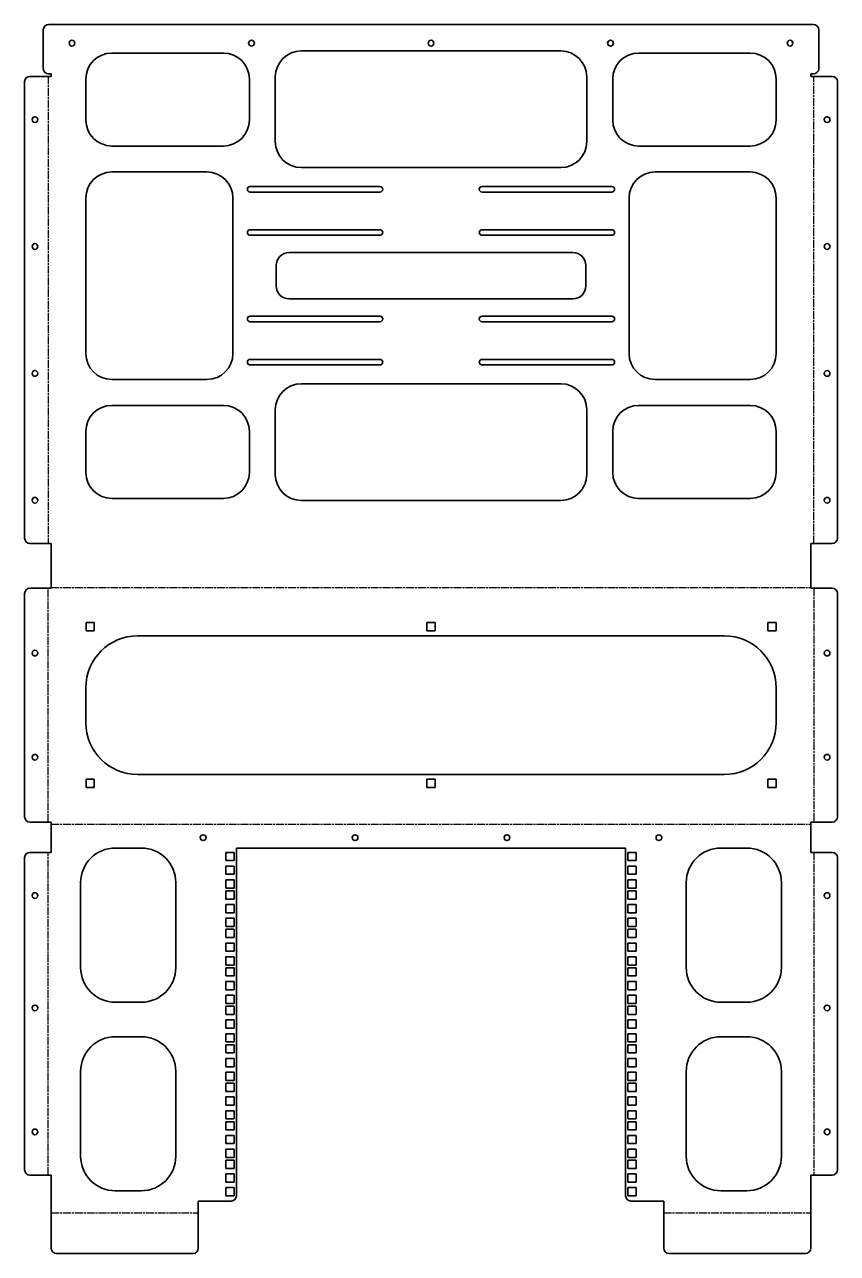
# Model space of a CAD drawing. Header units: inches. Extents: x 0 to 940, y 0 to 1421.
import ezdxf

# ---------------------------------------------------------------- set-up
doc = ezdxf.new("R2010")
doc.units = ezdxf.units.IN
doc.header["$MEASUREMENT"] = 0
doc.linetypes.add('Chain', pattern=[13.68, 9.12, -1.14, 2.28, -1.14])
doc.layers.add('Bend Centerline (ANSI)', color=7, linetype='Chain', lineweight=25)
doc.layers.add('Visible (ANSI)', color=7, linetype='Continuous', lineweight=35)

# ---------------------------------------------------------------- blocks, each defined once
blk = doc.blocks.new('GLD-V003-TAFA002_Chapa sujeta RACK-pantalla central_GLD-V003-TAFA002 (Desplegada)')
at = {"layer": 'Bend Centerline (ANSI)'}
for p, q in [((-442.4, 650.7), (-442.4, 110.5)), ((442.4, 110.5), (442.4, 650.7)), ((-442.4, -211.8), (-442.4, 58.7)), ((-439, 59.6), (439, 59.6)), ((442.4, 58.7), (442.4, -211.8)), ((-439, -214.3), (439, -214.3)), ((-442.4, -620.1), (-442.4, -246.8)), ((442.4, -246.8), (442.4, -620.1)), ((-439, -663.7), (-269, -663.7)), ((269, -663.7), (439, -663.7))]:
    blk.add_line(p, q, dxfattribs=at)
at = {"layer": 'Visible (ANSI)'}
for p, q in [((-448.2, 659.7), (-448.2, 704.7)), ((-442.2, 710.7), (442.2, 710.7)), ((448.2, 704.7), (448.2, 659.7)), ((-369, 677.8), (-240, 677.8)), ((-150, 680.2), (150, 680.2)), ((240, 677.8), (369, 677.8)), ((-469.8, 644.7), (-469.8, 116.5)), ((-439, 650.7), (-463.8, 650.7)), ((-439, 653.7), (-442.2, 653.7)), ((-439, 653.7), (-439, 650.7)), ((-399, 600.2), (-399, 647.8)), ((-210, 647.8), (-210, 600.2)), ((-180, 575.2), (-180, 650.2)), ((180, 650.2), (180, 575.2)), ((210, 600.2), (210, 647.8)), ((399, 647.8), (399, 600.2)), ((442.2, 653.7), (439, 653.7)), ((439, 650.7), (439, 653.7)), ((463.8, 650.7), (439, 650.7)), ((469.8, 644.7), (469.8, 116.5)), ((-240, 570.2), (-369, 570.2)), ((369, 570.2), (240, 570.2)), ((-369, 540.2), (-259, 540.2)), ((150, 545.2), (-150, 545.2)), ((259, 540.2), (369, 540.2)), ((-209, 523.4), (-59, 523.4)), ((-59, 517), (-209, 517)), ((59, 523.4), (209, 523.4)), ((209, 517), (59, 517)), ((-399, 330.2), (-399, 510.2)), ((-229, 510.2), (-229, 330.2)), ((229, 330.2), (229, 510.2)), ((399, 510.2), (399, 330.2)), ((-209, 473.4), (-59, 473.4)), ((59, 473.4), (209, 473.4)), ((-59, 467), (-209, 467)), ((209, 467), (59, 467)), ((-164, 447), (164, 447)), ((-179, 408.4), (-179, 432)), ((179, 432), (179, 408.4)), ((164, 393.4), (-164, 393.4)), ((-209, 373.4), (-59, 373.4)), ((59, 373.4), (209, 373.4)), ((-59, 367), (-209, 367)), ((209, 367), (59, 367)), ((-209, 323.4), (-59, 323.4)), ((-59, 317), (-209, 317)), ((59, 323.4), (209, 323.4)), ((209, 317), (59, 317)), ((-259, 300.2), (-369, 300.2)), ((369, 300.2), (259, 300.2)), ((-150, 295.2), (150, 295.2)), ((-369, 270.2), (-240, 270.2)), ((240, 270.2), (369, 270.2)), ((-180, 190.2), (-180, 265.2)), ((180, 265.2), (180, 190.2)), ((-399, 192.6), (-399, 240.2)), ((-210, 240.2), (-210, 192.6)), ((210, 192.6), (210, 240.2)), ((399, 240.2), (399, 192.6)), ((-240, 162.6), (-369, 162.6)), ((150, 160.2), (-150, 160.2)), ((369, 162.6), (240, 162.6)), ((-463.8, 110.5), (-439, 110.5)), ((-439, 110.5), (-439, 58.7)), ((439, 58.7), (439, 110.5)), ((439, 110.5), (463.8, 110.5)), ((-463.8, 58.7), (-439, 58.7)), ((463.8, 58.7), (439, 58.7)), ((-469.8, 52.7), (-469.8, -205.8)), ((469.8, -205.8), (469.8, 52.7)), ((-398.8, 19), (-389.2, 19)), ((-398.8, 9.4), (-398.8, 19)), ((-389.2, 19), (-389.2, 9.4)), ((-4.8, 19), (4.8, 19)), ((-4.8, 9.4), (-4.8, 19)), ((4.8, 19), (4.8, 9.4)), ((389.2, 19), (398.8, 19)), ((389.2, 9.4), (389.2, 19)), ((398.8, 19), (398.8, 9.4)), ((-389.2, 9.4), (-398.8, 9.4)), ((-339, 3.7), (339, 3.7)), ((4.8, 9.4), (-4.8, 9.4)), ((398.8, 9.4), (389.2, 9.4)), ((-399, -96.8), (-399, -56.3)), ((399, -56.3), (399, -96.8)), ((-398.8, -162), (-389.2, -162)), ((-398.8, -171.6), (-398.8, -162)), ((-389.2, -162), (-389.2, -171.6)), ((339, -156.8), (-339, -156.8)), ((-4.8, -162), (4.8, -162)), ((-4.8, -171.6), (-4.8, -162)), ((4.8, -162), (4.8, -171.6)), ((389.2, -162), (398.8, -162)), ((389.2, -171.6), (389.2, -162)), ((398.8, -162), (398.8, -171.6)), ((-389.2, -171.6), (-398.8, -171.6)), ((4.8, -171.6), (-4.8, -171.6)), ((398.8, -171.6), (389.2, -171.6)), ((-463.8, -211.8), (-439, -211.8)), ((-439, -211.8), (-439, -246.8)), ((463.8, -211.8), (439, -211.8)), ((439, -246.8), (439, -211.8)), ((-469.8, -252.8), (-469.8, -614.1)), ((-439, -246.8), (-463.8, -246.8)), ((-365, -241.8), (-335, -241.8)), ((-237.3, -256.3), (-237.3, -246.8)), ((-237.3, -246.8), (-227.7, -246.8)), ((-227.7, -246.8), (-227.7, -256.3)), ((-225, -241.8), (225, -241.8)), ((-225, -644.1), (-225, -241.8)), ((225, -241.8), (225, -644.1)), ((227.7, -246.8), (237.3, -246.8)), ((227.7, -256.3), (227.7, -246.8)), ((237.3, -246.8), (237.3, -256.3)), ((335, -241.8), (365, -241.8)), ((463.8, -246.8), (439, -246.8)), ((469.8, -614.1), (469.8, -252.8)), ((-227.7, -256.3), (-237.3, -256.3)), ((-237.3, -262.7), (-227.7, -262.7)), ((-237.3, -272.2), (-237.3, -262.7)), ((-227.7, -262.7), (-227.7, -272.2)), ((237.3, -256.3), (227.7, -256.3)), ((227.7, -262.7), (237.3, -262.7)), ((227.7, -272.2), (227.7, -262.7)), ((237.3, -262.7), (237.3, -272.2)), ((-405, -380.1), (-405, -281.8)), ((-295, -281.8), (-295, -380.1)), ((-227.7, -272.2), (-237.3, -272.2)), ((-237.3, -278.6), (-227.7, -278.6)), ((-237.3, -288.1), (-237.3, -278.6)), ((-227.7, -278.6), (-227.7, -288.1)), ((237.3, -272.2), (227.7, -272.2)), ((227.7, -278.6), (237.3, -278.6)), ((227.7, -288.1), (227.7, -278.6)), ((237.3, -278.6), (237.3, -288.1)), ((295, -380.1), (295, -281.8)), ((405, -281.8), (405, -380.1)), ((-227.7, -288.1), (-237.3, -288.1)), ((-237.3, -291.3), (-227.7, -291.3)), ((-237.3, -300.8), (-237.3, -291.3)), ((-227.7, -291.3), (-227.7, -300.8)), ((237.3, -288.1), (227.7, -288.1)), ((227.7, -291.3), (237.3, -291.3)), ((227.7, -300.8), (227.7, -291.3)), ((237.3, -291.3), (237.3, -300.8)), ((-227.7, -300.8), (-237.3, -300.8)), ((-237.3, -307.2), (-227.7, -307.2)), ((-237.3, -316.7), (-237.3, -307.2)), ((-227.7, -307.2), (-227.7, -316.7)), ((237.3, -300.8), (227.7, -300.8)), ((227.7, -307.2), (237.3, -307.2)), ((227.7, -316.7), (227.7, -307.2)), ((237.3, -307.2), (237.3, -316.7)), ((-227.7, -316.7), (-237.3, -316.7)), ((-237.3, -323.1), (-227.7, -323.1)), ((-237.3, -332.6), (-237.3, -323.1)), ((-227.7, -323.1), (-227.7, -332.6)), ((237.3, -316.7), (227.7, -316.7)), ((227.7, -323.1), (237.3, -323.1)), ((227.7, -332.6), (227.7, -323.1)), ((237.3, -323.1), (237.3, -332.6)), ((-227.7, -332.6), (-237.3, -332.6)), ((-237.3, -335.8), (-227.7, -335.8)), ((-237.3, -345.3), (-237.3, -335.8)), ((-227.7, -335.8), (-227.7, -345.3)), ((237.3, -332.6), (227.7, -332.6)), ((227.7, -345.3), (227.7, -335.8)), ((227.7, -335.8), (237.3, -335.8)), ((237.3, -335.8), (237.3, -345.3)), ((-227.7, -345.3), (-237.3, -345.3)), ((-237.3, -361.2), (-237.3, -351.7)), ((-237.3, -351.7), (-227.7, -351.7)), ((-227.7, -351.7), (-227.7, -361.2)), ((237.3, -345.3), (227.7, -345.3)), ((227.7, -351.7), (237.3, -351.7)), ((227.7, -361.2), (227.7, -351.7)), ((237.3, -351.7), (237.3, -361.2)), ((-227.7, -361.2), (-237.3, -361.2)), ((-237.3, -367.6), (-227.7, -367.6)), ((-237.3, -377.1), (-237.3, -367.6)), ((-227.7, -367.6), (-227.7, -377.1)), ((237.3, -361.2), (227.7, -361.2)), ((227.7, -367.6), (237.3, -367.6)), ((227.7, -377.1), (227.7, -367.6)), ((237.3, -367.6), (237.3, -377.1)), ((-227.7, -377.1), (-237.3, -377.1)), ((-237.3, -389.8), (-237.3, -380.3)), ((-237.3, -380.3), (-227.7, -380.3)), ((-227.7, -380.3), (-227.7, -389.8)), ((237.3, -377.1), (227.7, -377.1)), ((227.7, -389.8), (227.7, -380.3)), ((227.7, -380.3), (237.3, -380.3)), ((237.3, -380.3), (237.3, -389.8)), ((-227.7, -389.8), (-237.3, -389.8)), ((-237.3, -396.2), (-227.7, -396.2)), ((-237.3, -405.7), (-237.3, -396.2)), ((-227.7, -396.2), (-227.7, -405.7)), ((237.3, -389.8), (227.7, -389.8)), ((227.7, -396.2), (237.3, -396.2)), ((227.7, -405.7), (227.7, -396.2)), ((237.3, -396.2), (237.3, -405.7)), ((-227.7, -405.7), (-237.3, -405.7)), ((-237.3, -412.1), (-227.7, -412.1)), ((-237.3, -421.6), (-237.3, -412.1)), ((-227.7, -412.1), (-227.7, -421.6)), ((237.3, -405.7), (227.7, -405.7)), ((227.7, -412.1), (237.3, -412.1)), ((227.7, -421.6), (227.7, -412.1)), ((237.3, -412.1), (237.3, -421.6)), ((-335, -420.1), (-365, -420.1)), ((-227.7, -421.6), (-237.3, -421.6)), ((-237.3, -434.3), (-237.3, -424.8)), ((-237.3, -424.8), (-227.7, -424.8)), ((-227.7, -424.8), (-227.7, -434.3)), ((237.3, -421.6), (227.7, -421.6)), ((227.7, -434.3), (227.7, -424.8)), ((227.7, -424.8), (237.3, -424.8)), ((237.3, -424.8), (237.3, -434.3)), ((365, -420.1), (335, -420.1)), ((-227.7, -434.3), (-237.3, -434.3)), ((237.3, -434.3), (227.7, -434.3)), ((-237.3, -440.7), (-227.7, -440.7)), ((-237.3, -450.2), (-237.3, -440.7)), ((-227.7, -450.2), (-237.3, -450.2)), ((-227.7, -440.7), (-227.7, -450.2)), ((227.7, -440.7), (237.3, -440.7)), ((227.7, -450.2), (227.7, -440.7)), ((237.3, -450.2), (227.7, -450.2)), ((237.3, -440.7), (237.3, -450.2)), ((-365, -460.1), (-335, -460.1)), ((-237.3, -456.6), (-227.7, -456.6)), ((-237.3, -466.1), (-237.3, -456.6)), ((-227.7, -466.1), (-237.3, -466.1)), ((-227.7, -456.6), (-227.7, -466.1)), ((227.7, -456.6), (237.3, -456.6)), ((227.7, -466.1), (227.7, -456.6)), ((237.3, -466.1), (227.7, -466.1)), ((237.3, -456.6), (237.3, -466.1)), ((335, -460.1), (365, -460.1)), ((-237.3, -478.8), (-237.3, -469.3)), ((-237.3, -469.3), (-227.7, -469.3)), ((-227.7, -478.8), (-237.3, -478.8)), ((-227.7, -469.3), (-227.7, -478.8)), ((227.7, -478.8), (227.7, -469.3)), ((227.7, -469.3), (237.3, -469.3)), ((237.3, -478.8), (227.7, -478.8)), ((237.3, -469.3), (237.3, -478.8)), ((-237.3, -494.7), (-237.3, -485.2)), ((-237.3, -485.2), (-227.7, -485.2)), ((-227.7, -494.7), (-237.3, -494.7)), ((-227.7, -485.2), (-227.7, -494.7)), ((227.7, -485.2), (237.3, -485.2)), ((227.7, -494.7), (227.7, -485.2)), ((237.3, -494.7), (227.7, -494.7)), ((237.3, -485.2), (237.3, -494.7)), ((-405, -598.3), (-405, -500.1)), ((-295, -500.1), (-295, -598.3)), ((-237.3, -501.1), (-227.7, -501.1)), ((-237.3, -510.6), (-237.3, -501.1)), ((-227.7, -510.6), (-237.3, -510.6)), ((-227.7, -501.1), (-227.7, -510.6)), ((227.7, -501.1), (237.3, -501.1)), ((227.7, -510.6), (227.7, -501.1)), ((237.3, -510.6), (227.7, -510.6)), ((237.3, -501.1), (237.3, -510.6)), ((295, -598.3), (295, -500.1)), ((405, -500.1), (405, -598.3)), ((-237.3, -513.8), (-227.7, -513.8)), ((-237.3, -523.3), (-237.3, -513.8)), ((-227.7, -523.3), (-237.3, -523.3)), ((-227.7, -513.8), (-227.7, -523.3)), ((227.7, -523.3), (227.7, -513.8)), ((227.7, -513.8), (237.3, -513.8)), ((237.3, -523.3), (227.7, -523.3)), ((237.3, -513.8), (237.3, -523.3)), ((-237.3, -529.7), (-227.7, -529.7)), ((-237.3, -539.2), (-237.3, -529.7)), ((-227.7, -539.2), (-237.3, -539.2)), ((-227.7, -529.7), (-227.7, -539.2)), ((227.7, -529.7), (237.3, -529.7)), ((227.7, -539.2), (227.7, -529.7)), ((237.3, -539.2), (227.7, -539.2)), ((237.3, -529.7), (237.3, -539.2)), ((-237.3, -555.1), (-237.3, -545.6)), ((-237.3, -545.6), (-227.7, -545.6)), ((-227.7, -545.6), (-227.7, -555.1)), ((227.7, -545.6), (237.3, -545.6)), ((227.7, -555.1), (227.7, -545.6)), ((237.3, -545.6), (237.3, -555.1)), ((-227.7, -555.1), (-237.3, -555.1)), ((-237.3, -558.3), (-227.7, -558.3)), ((-237.3, -567.8), (-237.3, -558.3)), ((-227.7, -567.8), (-237.3, -567.8)), ((-227.7, -558.3), (-227.7, -567.8)), ((237.3, -555.1), (227.7, -555.1)), ((227.7, -567.8), (227.7, -558.3)), ((227.7, -558.3), (237.3, -558.3)), ((237.3, -567.8), (227.7, -567.8)), ((237.3, -558.3), (237.3, -567.8)), ((-237.3, -583.7), (-237.3, -574.2)), ((-237.3, -574.2), (-227.7, -574.2)), ((-227.7, -574.2), (-227.7, -583.7)), ((227.7, -574.2), (237.3, -574.2)), ((227.7, -583.7), (227.7, -574.2)), ((237.3, -574.2), (237.3, -583.7)), ((-227.7, -583.7), (-237.3, -583.7)), ((-237.3, -590.1), (-227.7, -590.1)), ((-237.3, -599.6), (-237.3, -590.1)), ((-227.7, -590.1), (-227.7, -599.6)), ((237.3, -583.7), (227.7, -583.7)), ((227.7, -590.1), (237.3, -590.1)), ((227.7, -599.6), (227.7, -590.1)), ((237.3, -590.1), (237.3, -599.6)), ((-227.7, -599.6), (-237.3, -599.6)), ((-237.3, -602.8), (-227.7, -602.8)), ((-237.3, -612.3), (-237.3, -602.8)), ((-227.7, -602.8), (-227.7, -612.3)), ((237.3, -599.6), (227.7, -599.6)), ((227.7, -602.8), (237.3, -602.8)), ((227.7, -612.3), (227.7, -602.8)), ((237.3, -602.8), (237.3, -612.3)), ((-463.8, -620.1), (-439, -620.1)), ((-439, -620.1), (-439, -704.7)), ((-227.7, -612.3), (-237.3, -612.3)), ((-237.3, -618.7), (-227.7, -618.7)), ((-237.3, -628.2), (-237.3, -618.7)), ((-227.7, -618.7), (-227.7, -628.2)), ((237.3, -612.3), (227.7, -612.3)), ((227.7, -618.7), (237.3, -618.7)), ((227.7, -628.2), (227.7, -618.7)), ((237.3, -618.7), (237.3, -628.2)), ((439, -704.7), (439, -620.1)), ((439, -620.1), (463.8, -620.1)), ((-335, -638.3), (-365, -638.3)), ((-227.7, -628.2), (-237.3, -628.2)), ((-237.3, -634.6), (-227.7, -634.6)), ((-237.3, -644.1), (-237.3, -634.6)), ((-227.7, -634.6), (-227.7, -644.1)), ((237.3, -628.2), (227.7, -628.2)), ((227.7, -634.6), (237.3, -634.6)), ((227.7, -644.1), (227.7, -634.6)), ((237.3, -634.6), (237.3, -644.1)), ((365, -638.3), (335, -638.3)), ((-269, -704.7), (-269, -650.1)), ((-269, -650.1), (-231, -650.1)), ((-227.7, -644.1), (-237.3, -644.1)), ((237.3, -644.1), (227.7, -644.1)), ((231, -650.1), (269, -650.1)), ((269, -650.1), (269, -704.7)), ((-433, -710.7), (-275, -710.7)), ((275, -710.7), (433, -710.7))]:
    blk.add_line(p, q, dxfattribs=at)
for centre in [(-415, 689.2), (-207.5, 689.2), (0, 689.2), (207.5, 689.2), (415, 689.2), (-457.8, 600.7), (457.8, 600.7), (-457.8, 454), (457.8, 454), (-457.8, 307.2), (457.8, 307.2), (-457.8, 160.5), (457.8, 160.5), (-457.8, -16.3), (457.8, -16.3), (-457.8, -136.8), (457.8, -136.8), (-263.4, -229.8), (-87.8, -229.8), (87.8, -229.8), (263.4, -229.8), (-457.8, -296.8), (457.8, -296.8), (-457.8, -426.8), (457.8, -426.8), (-457.8, -570.1), (457.8, -570.1)]:
    blk.add_circle(centre, 3.3, dxfattribs=at)
at = {"layer": 'Visible (ANSI)', "extrusion": (0, 0, -1)}
for centre, radius, start, end in [((442.2, 704.7), 6, 360, 90), ((-442.2, 704.7), 6, 90, 180), ((442.2, 659.7), 6, 270, 0), ((-442.2, 659.7), 6, 180, 270), ((463.8, 644.7), 6, 360, 90), ((-463.8, 644.7), 6, 90, 180), ((209, 520.2), 3.2, 270, 90), ((59, 520.2), 3.2, 90, 270), ((-59, 520.2), 3.2, 270, 90), ((-209, 520.2), 3.2, 90, 270), ((209, 470.2), 3.2, 270, 90), ((59, 470.2), 3.2, 90, 270), ((-59, 470.2), 3.2, 270, 90), ((-209, 470.2), 3.2, 90, 270), ((209, 370.2), 3.2, 270, 90), ((59, 370.2), 3.2, 90, 270), ((-59, 370.2), 3.2, 270, 90), ((-209, 370.2), 3.2, 90, 270), ((209, 320.2), 3.2, 270, 90), ((59, 320.2), 3.2, 90, 270), ((-59, 320.2), 3.2, 270, 90), ((-209, 320.2), 3.2, 90, 270), ((463.8, 116.5), 6, 270, 360), ((-463.8, 116.5), 6, 180, 270), ((463.8, 52.7), 6, 0, 90), ((-463.8, 52.7), 6, 90, 180), ((463.8, -205.8), 6, 270, 360), ((-463.8, -205.8), 6, 180, 270), ((463.8, -252.8), 6, 0, 90), ((-463.8, -252.8), 6, 90, 180), ((463.8, -614.1), 6, 270, 0), ((-463.8, -614.1), 6, 180, 270), ((231, -644.1), 6, 180, 270), ((-231, -644.1), 6, 270, 360), ((433, -704.7), 6, 270, 360), ((275, -704.7), 6, 180, 270), ((-275, -704.7), 6, 270, 0), ((-433, -704.7), 6, 180, 270)]:
    blk.add_arc(centre, radius, start, end, dxfattribs=at)
at = {"layer": 'Visible (ANSI)'}
for centre, radius, start, end in [((-369, 647.8), 30, 90, 180), ((-240, 647.8), 30, 360, 90), ((-150, 650.2), 30, 90, 180), ((150, 650.2), 30, 360, 90), ((240, 647.8), 30, 90, 180), ((369, 647.8), 30, 360, 90), ((-369, 600.2), 30, 180, 270), ((-240, 600.2), 30, 270, 0), ((240, 600.2), 30, 180, 270), ((369, 600.2), 30, 270, 0), ((-150, 575.2), 30, 180, 270), ((150, 575.2), 30, 270, 0), ((-369, 510.2), 30, 90, 180), ((-259, 510.2), 30, 360, 90), ((259, 510.2), 30, 90, 180), ((369, 510.2), 30, 360, 90), ((-164, 432), 15, 90, 180), ((164, 432), 15, 0, 90), ((-164, 408.4), 15, 180, 270), ((164, 408.4), 15, 270, 0), ((-369, 330.2), 30, 180, 270), ((-259, 330.2), 30, 270, 0), ((259, 330.2), 30, 180, 270), ((369, 330.2), 30, 270, 0), ((-150, 265.2), 30, 90, 180), ((150, 265.2), 30, 360, 90), ((-369, 240.2), 30, 90, 180), ((-240, 240.2), 30, 360, 90), ((240, 240.2), 30, 90, 180), ((369, 240.2), 30, 0, 90), ((-369, 192.6), 30, 180, 270), ((-240, 192.6), 30, 270, 0), ((-150, 190.2), 30, 180, 270), ((150, 190.2), 30, 270, 0), ((240, 192.6), 30, 180, 270), ((369, 192.6), 30, 270, 0), ((-339, -56.3), 60, 90, 180), ((339, -56.3), 60, 0, 90), ((-339, -96.8), 60, 180, 270), ((339, -96.8), 60, 270, 360), ((-365, -281.8), 40, 90, 180), ((-335, -281.8), 40, 0, 90), ((335, -281.8), 40, 90, 180), ((365, -281.8), 40, 0, 90), ((-365, -380.1), 40, 180, 270), ((-335, -380.1), 40, 270, 360), ((335, -380.1), 40, 180, 270), ((365, -380.1), 40, 270, 0), ((-365, -500.1), 40, 90, 180), ((-335, -500.1), 40, 0, 90), ((335, -500.1), 40, 90, 180), ((365, -500.1), 40, 0, 90), ((-365, -598.3), 40, 180, 270), ((-335, -598.3), 40, 270, 360), ((335, -598.3), 40, 180, 270), ((365, -598.3), 40, 270, 0)]:
    blk.add_arc(centre, radius, start, end, dxfattribs=at)

msp = doc.modelspace()

# ---------------------------------------------------------------- block references
msp.add_blockref('GLD-V003-TAFA002_Chapa sujeta RACK-pantalla central_GLD-V003-TAFA002 (Desplegada)', (469.8, 710.7))

doc.saveas('drawing.dxf')
